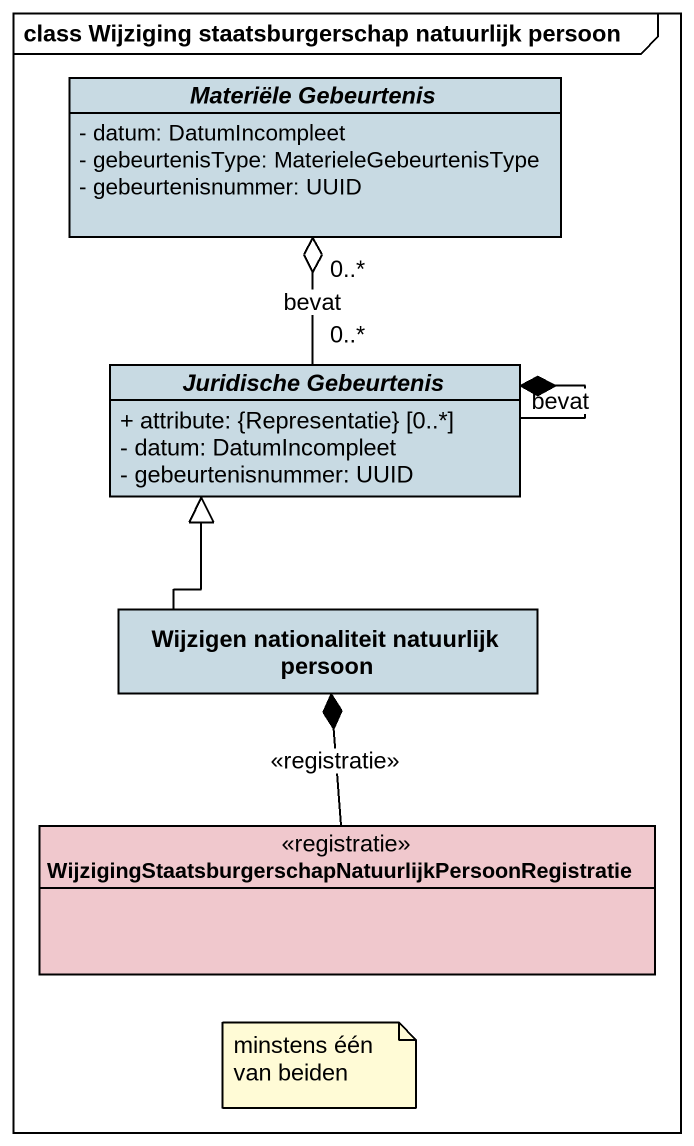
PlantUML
@startuml
mainframe class Wijziging staatsburgerschap natuurlijk persoon
hide circle
hide empty members
skinparam classAttributeIconSize 0
abstract class "Materiële Gebeurtenis" as Materiële_Gebeurtenis #C8DAE3 {
  - datum: DatumIncompleet
  - gebeurtenisType: MaterieleGebeurtenisType
  - gebeurtenisnummer: UUID
}
abstract class "Juridische Gebeurtenis" as Juridische_Gebeurtenis #C8DAE3 {
  + attribute: {Representatie} [0..*]
  - datum: DatumIncompleet
  - gebeurtenisnummer: UUID
}
class "Wijzigen nationaliteit natuurlijk persoon" as Wijzigen_nationaliteit #C8DAE3
class "WijzigingStaatsburgerschapNatuurlijkPersoonRegistratie" as WijzigingStaatsburgerschapNa <<registratie>> #F0C8CD
Juridische_Gebeurtenis "0..*" -up-o "0..*" Materiële_Gebeurtenis : bevat
Juridische_Gebeurtenis --* Juridische_Gebeurtenis : bevat
Wijzigen_nationaliteit -up-|> Juridische_Gebeurtenis
WijzigingStaatsburgerschapNa -up-* Wijzigen_nationaliteit : <<registratie>>
note as N1
  minstens één van beiden
end note
@enduml
